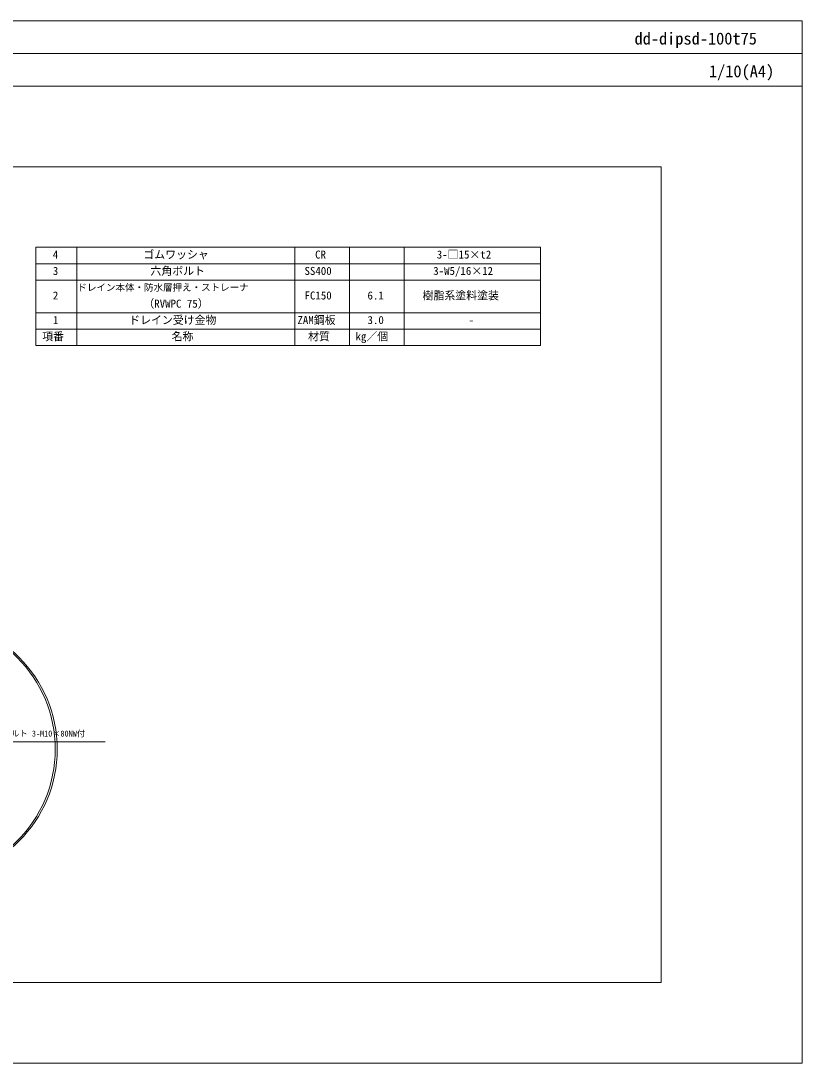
# Model space of a CAD drawing. Units: millimetres, scale not verified. Extents: x -1380 to 1380, y -955 to 955.
# Drawn here: x -53 to 1380, y -955 to 955 of the extents above; entities that cross this region are included whole.
import ezdxf
from ezdxf.enums import TextEntityAlignment as Align

# ---------------------------------------------------------------- set-up
doc = ezdxf.new("R2010")
doc.units = ezdxf.units.MM
doc.header["$LTSCALE"] = 3
for name, color, linetype, lineweight in [('0-0_0', 7, 'Continuous', 15), ('0-6_WAKU', 7, 'Continuous', 18), ('0-7_MOJI', 7, 'Continuous', 18), ('0-8_SUNPO', 7, 'Continuous', 18), ('0-B_L-1a', 3, 'Continuous', 18)]:
    doc.layers.add(name, color=color, linetype=linetype, lineweight=lineweight)
doc.styles.add('ＭＳ ゴシック', font='')
doc.styles.get('ＭＳ ゴシック').set_extended_font_data('MS Gothic')

msp = doc.modelspace()

# ---------------------------------------------------------------- linework, layer by layer
at = {"layer": '0-0_0', "lineweight": 18}
msp.add_line((-1380.212, 895.046), (1379.788, 895.046), dxfattribs=at)
msp.add_lwpolyline([(-1121.462, -807.454), (1121.038, -807.454), (1121.038, 687.546), (-1121.462, 687.546)], close=True, dxfattribs=at)
at = {"layer": '0-6_WAKU'}
for points in [[(-1380.212, -954.954), (1379.788, -954.954), (1379.788, 955.046), (-1380.212, 955.046)], [(1379.788, 835.046), (-1380.212, 835.046), (-1380.212, 955.046), (1379.788, 955.046)]]:
    msp.add_lwpolyline(points, close=True, dxfattribs=at)
at = {"layer": '0-7_MOJI'}
for p, q in [((49.788, 360.046), (49.788, 540.046)), ((449.788, 540.046), (449.788, 360.046)), ((549.788, 540.046), (549.788, 360.046)), ((649.788, 360.046), (649.788, 540.046)), ((-25.212, 510.046), (899.788, 510.046)), ((-25.212, 480.046), (899.788, 480.046)), ((-25.212, 420.046), (899.788, 420.046)), ((-25.212, 390.046), (899.788, 390.046))]:
    msp.add_line(p, q, dxfattribs=at)
msp.add_lwpolyline([(-25.212, 360.046), (899.788, 360.046), (899.788, 540.046), (-25.212, 540.046)], close=True, dxfattribs=at)
at = {"layer": '0-8_SUNPO'}
msp.add_line((-215.35, -366.025), (101.973, -366.025), dxfattribs=at)
at = {"layer": '0-B_L-1a'}
for centre in [(-227.14, -379.675), (-223.498, -379.675)]:
    msp.add_circle(centre, 237.422, dxfattribs=at)

# ---------------------------------------------------------------- texts
at = {"layer": '0-6_WAKU', "style": 'ＭＳ ゴシック'}
for s, p in [('dd-dipsd-100t75', (1072.402, 905.046)), ('1/10(A4)', (1208.849, 845.046))]:
    msp.add_text(s, height=21.99, dxfattribs=at).set_placement(p, align=Align.BOTTOM_LEFT)
at = {"layer": '0-7_MOJI', "style": 'ＭＳ ゴシック'}
for s, height, p in [('ゴムワッシャ', 14.66, (171.819, 515.046)), ('3-□15×t2', 14.66, (709.813, 515.046)), ('4', 14.66, (5.791, 515.046)), ('CR', 14.66, (486.793, 515.046)), ('3', 14.66, (5.791, 485.046)), ('六角ボルト', 14.66, (184.813, 485.046)), ('SS400', 14.66, (467.301, 485.046)), ('3-W5/16×12', 14.66, (703.316, 485.046)), ('2', 14.66, (5.791, 440.046)), ('ドレイン本体・防水層押え・ストレーナ', 12.46, (50.966, 456.546)), ('FC150', 14.66, (467.301, 440.046)), ('6.1', 14.66, (582.796, 440.046)), ('樹脂系塗料塗装', 14.66, (683.824, 440.046)), ('（RVWPC 75）', 14.66, (171.819, 425.046)), ('1', 14.66, (5.791, 395.046)), ('ドレイン受け金物', 14.66, (145.829, 395.046)), ('ZAM鋼板', 14.66, (454.306, 395.046)), ('3.0', 14.66, (582.796, 395.046)), ('-', 14.66, (768.291, 395.046)), ('項番', 14.66, (-13.702, 365.046)), ('名称', 14.66, (223.798, 365.046)), ('材質', 14.66, (473.798, 365.046)), ('kg／個', 14.66, (560.803, 365.046)), ('押えボルト：六角ボルト 3-M10×80NW付 ', 11, (-209.418, -359.78))]:
    msp.add_text(s, height=height, dxfattribs=at).set_placement(p, align=Align.BOTTOM_LEFT)

doc.saveas('drawing.dxf')
